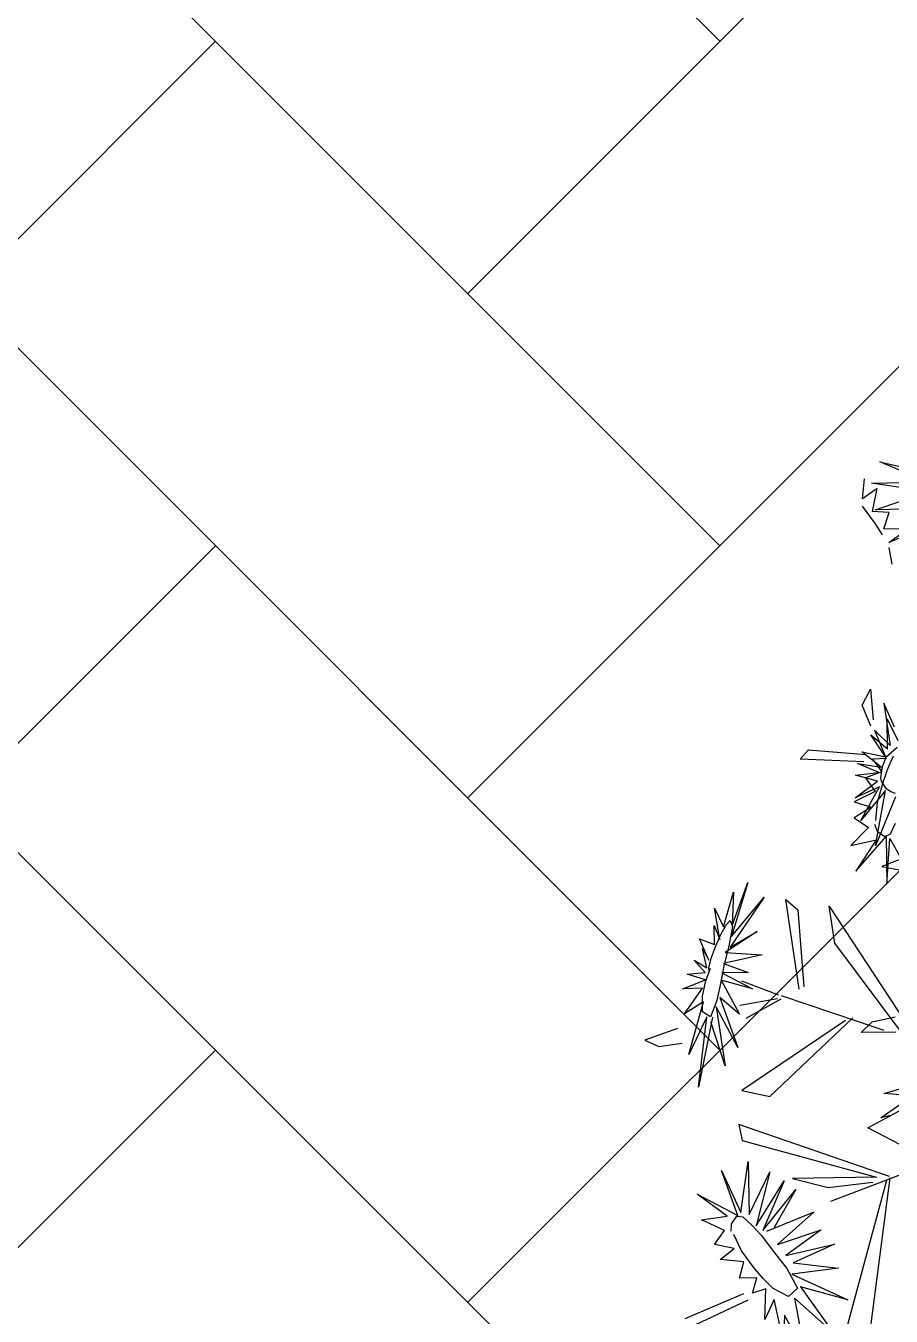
# Model space of a CAD drawing. Header units: millimetres. Extents: x -2729 to 15248, y -12439 to 5292.
# Drawn here: x 5715.9 to 5777.5, y -8469.8 to -8377.9 of the extents above; entities that cross this region are included whole.
import ezdxf

# ---------------------------------------------------------------- set-up
doc = ezdxf.new("R2010")
doc.units = ezdxf.units.MM

# ---------------------------------------------------------------- blocks, each defined once
blk = doc.blocks.new('styrtys')
at = {"color": 86, "linetype": 'Continuous'}
for p, q in [((-18.311, 2.885), (-18.435, 1.784)), ((-16.817, 0.9), (-18.311, 2.885)), ((-18.435, 1.784), (-17.713, 0.271)), ((-12.426, -5.295), (-12.259, -2.485)), ((-14.691, -3.56), (-12.638, -5.529)), ((-12.724, -5.277), (-13.944, -2.861)), ((-11.603, -6.554), (-5.777, -3.769)), ((-5.777, -3.769), (-6.235, -4.801)), ((-22.072, -5.279), (-23.083, -5.849)), ((-22.444, -16.632), (-22.072, -5.279)), ((-12.758, -10.355), (-19.706, -4.768)), ((-19.706, -4.768), (-19.525, -6.814)), ((-12.401, -5.47), (-12.605, -13.181)), ((-6.235, -4.801), (-11.351, -6.821)), ((7.793, -5.923), (9.053, -4.884)), ((10.312, -5.114), (8.279, -5.954)), ((9.053, -4.884), (10.312, -5.114)), ((-33.495, -9.14), (-36.443, -5.684)), ((-23.083, -5.849), (-22.775, -15.758)), ((-36.596, -6.542), (-33.821, -9.602)), ((-19.525, -6.814), (-12.415, -10.806)), ((-5.335, -6.849), (-12.88, -15.984)), ((-7.728, -8.021), (-5.335, -6.849)), ((-12.56, -14.657), (-7.728, -8.021)), ((-24.622, -10.075), (-24.497, -12.685)), ((-22.775, -15.758), (-24.622, -10.075)), ((2.389, -14.57), (-1.523, -9.606)), ((-1.523, -9.606), (-1.361, -11.122)), ((-24.497, -12.685), (-23.193, -15.613)), ((-25.373, -13.148), (-21.883, -17.626)), ((-20.072, -16.714), (-19.609, -14.136)), ((-19.609, -14.136), (-11.892, -21.671)), ((-33.585, -16.896), (-22.76, -16.521)), ((-22.551, -16.668), (-33.23, -18.493))]:
    blk.add_line(p, q, dxfattribs=at)
at = {"color": 50, "linetype": 'Continuous'}
for p, q in [((-14.016, 1.357), (-12.913, 0.011)), ((-13.564, 0.031), (-14.016, 1.357)), ((-12.93, 1.381), (-12.423, 0.19)), ((-12.913, 0.011), (-12.93, 1.381)), ((-12.423, 0.19), (-11.827, 1.195)), ((-11.827, 1.195), (-12.081, 0.176)), ((-11.531, 0.209), (-10.25, 1.277)), ((-10.25, 1.277), (-10.34, 0.13)), ((-15.673, 0.735), (-13.564, 0.031)), ((-14.455, -0.31), (-15.673, 0.735)), ((-12.081, 0.176), (-10.853, 0.887)), ((-10.853, 0.887), (-11.531, 0.209)), ((-10.34, 0.13), (-9.042, 0.573)), ((-9.882, -0.117), (-7.85, 0.908)), ((-9.042, 0.573), (-9.882, -0.117)), ((-7.85, 0.908), (-8.949, -0.105)), ((-20.384, -1.759), (-15.411, -0.859)), ((-18.361, -0.422), (-14.455, -0.31)), ((-15.411, -0.859), (-18.361, -0.422)), ((-11.447, -0.874), (-11.531, -2.726)), ((-10.033, -3.306), (-11.447, -0.874)), ((-10.653, -0.752), (-10.033, -3.306)), ((-8.545, -2.484), (-10.653, -0.752)), ((-5.41, -0.819), (-9.435, -0.859)), ((-9.435, -0.859), (-6.062, -2.251)), ((-8.949, -0.105), (-6.371, -0.056)), ((-6.371, -0.056), (-8.663, -0.658)), ((-8.663, -0.658), (-5.41, -0.819)), ((-15.317, -1.234), (-20.384, -1.759)), ((-18.371, -3.115), (-15.667, -1.221)), ((-14.535, -1.275), (-18.371, -3.115)), ((-16.847, -3.602), (-14.535, -1.275)), ((-13.832, -1.331), (-16.847, -3.602)), ((-12.619, -1.055), (-14.545, -3.02)), ((-14.545, -3.02), (-13.832, -1.331)), ((-12.552, -3.38), (-12.619, -1.055)), ((-12.115, -0.956), (-12.552, -3.38)), ((-11.531, -2.726), (-12.115, -0.956)), ((-10.188, -0.988), (-8.545, -2.484)), ((-6.062, -2.251), (-10.188, -0.988)), ((-28.557, -6.417), (-27.681, -3.898)), ((-27.681, -3.898), (-28.283, -7.132)), ((-29.579, -6.536), (-29.337, -4.743)), ((-29.337, -4.743), (-28.557, -6.417)), ((-28.283, -7.132), (-25.568, -5.075)), ((-25.568, -5.075), (-28.021, -7.263)), ((-30.746, -6.153), (-29.579, -6.536)), ((-30.611, -7.575), (-30.746, -6.153)), ((2.603, -6.349), (4.189, -7.527)), ((3.852, -7.786), (2.603, -6.349)), ((4.16, -5.906), (4.806, -7.429)), ((4.189, -7.527), (4.16, -5.906)), ((4.806, -7.429), (4.997, -5.801)), ((4.997, -5.801), (5.224, -7.477)), ((5.224, -7.477), (5.861, -5.845)), ((5.861, -5.845), (6.034, -7.556)), ((6.034, -7.556), (7.221, -6.102)), ((7.221, -6.102), (6.617, -7.531)), ((-31.659, -6.839), (-30.611, -7.575)), ((-31.327, -8.497), (-31.659, -6.839)), ((-30.611, -8.109), (-29.663, -7.239)), ((-29.503, -7.004), (-28.993, -6.874)), ((-28.993, -6.874), (-28.353, -7.067)), ((-28.353, -7.067), (-28.263, -7.493)), ((-28.021, -7.263), (-24.402, -6.7)), ((-24.402, -6.7), (-27.982, -7.865)), ((1.168, -7.207), (3.852, -7.786)), ((3.735, -8.269), (1.168, -7.207)), ((6.617, -7.531), (8.636, -6.87)), ((8.636, -6.87), (7.397, -8.065)), ((-31.536, -9.371), (-30.611, -8.109)), ((-28.643, -8.249), (-29.151, -9.125)), ((-28.263, -7.493), (-28.643, -8.249)), ((-27.982, -7.865), (-24.646, -8.373)), ((-0.256, -8.74), (3.735, -8.269)), ((3.875, -8.298), (4.291, -7.792)), ((4.291, -7.792), (4.501, -7.675)), ((4.501, -7.675), (5.296, -7.563)), ((5.296, -7.563), (6.055, -7.615)), ((6.055, -7.615), (6.917, -8.153)), ((-32.517, -8.549), (-31.327, -8.497)), ((-32.142, -9.721), (-32.517, -8.549)), ((-29.151, -9.125), (-29.986, -10.299)), ((-28.786, -9.127), (-25.316, -10.522)), ((-24.954, -9.536), (-28.786, -9.127)), ((-24.646, -8.373), (-28.608, -8.589)), ((-28.608, -8.589), (-24.954, -9.536)), ((3.497, -9.074), (-0.256, -8.74)), ((3.727, -9.006), (3.748, -8.651)), ((3.748, -8.651), (3.875, -8.298)), ((-33.269, -9.747), (-32.142, -9.721)), ((-32.694, -10.56), (-33.269, -9.747)), ((-32.042, -10.167), (-31.536, -9.371)), ((-28.755, -9.417), (-26.449, -12.244)), ((-25.316, -10.522), (-28.356, -9.85)), ((-34.809, -11.148), (-32.694, -10.56)), ((-32.517, -11.061), (-32.042, -10.167)), ((-29.986, -10.299), (-30.878, -11.569)), ((-29.423, -10.437), (-27.519, -13.103)), ((-26.449, -12.244), (-29.423, -10.437)), ((-35.934, -12.869), (-33.258, -11.35)), ((-33.258, -11.35), (-34.809, -11.148)), ((-32.733, -12.257), (-32.517, -11.061)), ((-30.878, -11.569), (-31.975, -12.713)), ((-30.358, -11.892), (-29.778, -15.074)), ((-28.206, -14.296), (-30.358, -11.892)), ((-29.995, -11.228), (-28.206, -14.296)), ((-27.519, -13.103), (-29.995, -11.228)), ((-36.178, -14.532), (-34.103, -12.394)), ((-32.737, -12.722), (-36.178, -14.532)), ((-34.103, -12.394), (-35.934, -12.869)), ((-34.265, -16.067), (-32.737, -12.722)), ((-31.975, -12.713), (-32.733, -12.257)), ((-31.144, -12.013), (-31.724, -16.365)), ((-29.778, -15.074), (-31.144, -12.013)), ((-31.84, -12.884), (-34.265, -16.067)), ((-31.724, -16.365), (-31.84, -12.884)), ((-16.926, -14.521), (-15.521, -16.61)), ((-16.481, -16.483), (-16.926, -14.521)), ((-18.633, -14.814), (-16.481, -16.483)), ((-18.291, -15.422), (-18.633, -14.814))]:
    blk.add_line(p, q, dxfattribs=at)
blk.add_lwpolyline([(-12.281, -0.071), (-12.038, 0.039), (-11.278, 0.087), (-10.527, 0.025), (-9.562, -0.062), (-8.761, -0.232), (-8.373, -0.413), (-8.724, -0.703), (-10.141, -0.863), (-11.492, -0.928), (-13.102, -1.113), (-14.159, -1.195), (-15.343, -1.106), (-15.159, -0.446), (-14.112, -0.132), (-13.056, -0.03), (-12.021, -0.081)], dxfattribs=at)
blk = doc.blocks.new('aerysty')
at = {"color": 221, "linetype": 'Continuous'}
for p, q in [((14.922, -18.908, 0.09), (11.109, -19.788, 0.09)), ((11.48, -20.343, 0.09), (14.922, -18.908, 0.09)), ((16.148, -21.534, 0.09), (16.014, -20.119, 0.09)), ((15.521, -20.437, 0.09), (11.48, -20.343, 0.09)), ((11.51, -21.019, 0.09), (15.521, -20.437, 0.09)), ((15.23, -22.32, 0.09), (11.51, -21.019, 0.09)), ((15.105, -20.802, 0.09), (16.148, -21.534, 0.09)), ((15.435, -22.452, 0.09), (15.105, -20.802, 0.09)), ((10.937, -22.232, 0.09), (15.23, -22.32, 0.09)), ((14.275, -24.661, 0.09), (10.937, -22.232, 0.09)), ((14.251, -22.504, 0.09), (15.435, -22.452, 0.09)), ((14.625, -23.67, 0.09), (14.251, -22.504, 0.09)), ((10.287, -23.015, 0.09), (14.275, -24.661, 0.09)), ((13.503, -23.697, 0.09), (14.625, -23.67, 0.09)), ((13.868, -37.814, 0.09), (14.614, -36.086, 0.09)), ((14.614, -36.086, 0.09), (14.171, -39.115, 0.09)), ((14.171, -39.115, 0.09), (15.278, -38.021, 0.09)), ((15.278, -38.021, 0.09), (14.447, -40.041, 0.09)), ((14.447, -40.041, 0.09), (15.436, -40.087, 0.09)), ((15.436, -40.087, 0.09), (14.768, -40.988, 0.09)), ((14.768, -40.988, 0.09), (15.917, -41.409, 0.09)), ((15.917, -41.409, 0.09), (15.231, -42.375, 0.09)), ((15.231, -42.375, 0.09), (16.736, -43.129, 0.09)), ((16.736, -43.129, 0.09), (15.518, -43.502, 0.09)), ((15.518, -43.502, 0.09), (16.717, -44.265, 0.09)), ((16.717, -44.265, 0.09), (15.702, -44.947, 0.09)), ((15.702, -44.947, 0.09), (16.963, -46.234, 0.09)), ((14.179, -45.727, 0.09), (12.409, -48.913, 0.09)), ((14.397, -48.99, 0.09), (14.179, -45.727, 0.09)), ((14.442, -45.601, 0.09), (14.397, -48.99, 0.09)), ((16.613, -48.051, 0.09), (14.442, -45.601, 0.09)), ((15.171, -45.823, 0.09), (16.613, -48.051, 0.09)), ((16.963, -46.234, 0.09), (15.171, -45.823, 0.09))]:
    blk.add_line(p, q, dxfattribs=at)
at = {"color": 50, "linetype": 'Continuous'}
for p, q in [((15.228, -23.322, 0.09), (16.149, -22.066, 0.09)), ((14.724, -24.114, 0.09), (15.228, -23.322, 0.09)), ((14.037, -26.194, 0.09), (14.251, -25.003, 0.09)), ((13.945, -39.874, 0.09), (14.357, -40.793, 0.09)), ((14.357, -40.793, 0.09), (14.672, -41.678, 0.09)), ((14.672, -41.678, 0.09), (15.098, -43.176, 0.09)), ((15.098, -43.176, 0.09), (15.202, -44.452, 0.09)), ((14.146, -45.396, 0.09), (13.785, -44.636, 0.09)), ((15.288, -44.721, 0.09), (15.078, -45.201, 0.09)), ((14.536, -45.586, 0.09), (14.146, -45.396, 0.09)), ((15.078, -45.201, 0.09), (14.536, -45.586, 0.09))]:
    blk.add_line(p, q, dxfattribs=at)
at = {"color": 86, "linetype": 'Continuous'}
for p, q in [((19.988, -39.433, 0.09), (15.889, -39.742, 0.09)), ((20.567, -40.078, 0.09), (19.988, -39.433, 0.09)), ((16.052, -40.281, 0.09), (20.567, -40.078, 0.09)), ((15.423, -58.786, 0.09), (13.793, -58.427, 0.09)), ((16.212, -59.556, 0.09), (15.423, -58.786, 0.09)), ((13.739, -59.515, 0.09), (16.212, -59.556, 0.09))]:
    blk.add_line(p, q, dxfattribs=at)

msp = doc.modelspace()

# ---------------------------------------------------------------- hatches: boundary and pattern name
at = {"true_color": 0x57574c}
h = msp.add_hatch(dxfattribs=at)
h.set_pattern_fill('AR-HBONE', color=251, scale=0.25)
h.set_pattern_definition([(45, (-0.0007, -12635.68), (4e-15, 35.921024), [76.2, -25.4]), (135, (17.96, -12617.72), (4e-15, 35.921024), [76.2, -25.4])])
h.paths.add_polyline_path([(5991.418, -8471.869), (5991.418, -8044.928), (5353.986, -8044.928), (5310.535, -8044.928), (5310.535, -8806.052), (5830.213, -8806.052), (5830.213, -8471.869)])

# ---------------------------------------------------------------- block references
at = {"xscale": -1, "rotation": 359.9521494520801}
msp.add_blockref('aerysty', (5791.669, -8390.07, 0.022), dxfattribs=at)
at = {"rotation": 72.88961706531438}
msp.add_blockref('styrtys', (5768.137, -8433.506, 0.448), dxfattribs=at)

doc.saveas('drawing.dxf')
